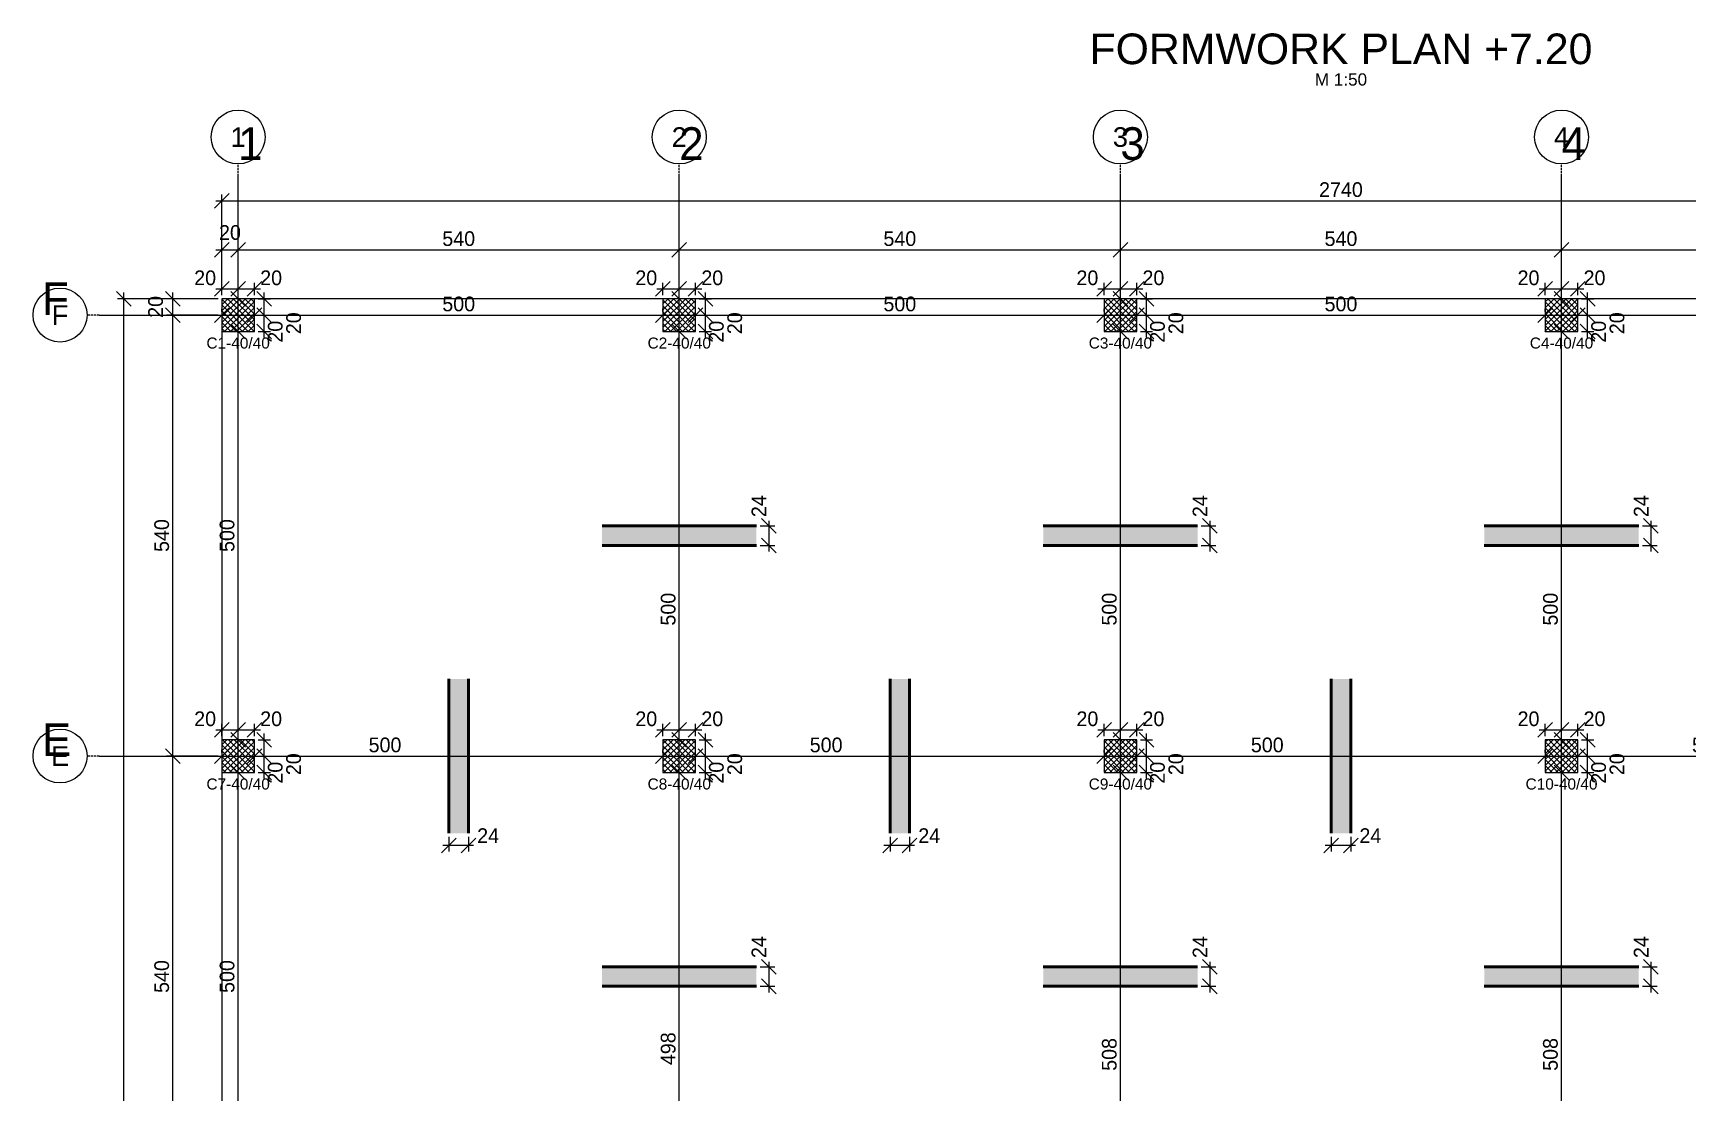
# Model space of a CAD drawing. Header units: centimetres. Extents: x -231 to 7431, y -4464 to 7215.
# Drawn here: x -231 to 1795, y 5917 to 7215 of the extents above; entities that cross this region are included whole.
import ezdxf
from ezdxf.enums import TextEntityAlignment as Align

# ---------------------------------------------------------------- set-up
doc = ezdxf.new("R2010")
doc.units = ezdxf.units.CM
doc.linetypes.add('DASHDOT', pattern=[3.556, 2.54, -0.508, 0, -0.508])
for name, color, linetype in [('AXIS', 8, 'Continuous'), ('COLUMN', 3, 'Continuous'), ('FW_AXIS', 7, 'Continuous'), ('FW_COLUMN_HATCH', 8, 'Continuous'), ('FW_DIM', 7, 'Continuous'), ('FW_SLAB_SECTION', 8, 'Continuous'), ('FW_TEXT', 7, 'Continuous'), ('SLAB', 7, 'Continuous')]:
    doc.layers.add(name, color=color, linetype=linetype)
doc.styles.add('REBAR_TXT', font='arial.ttf')
doc.dimstyles.new('FW_DIM', dxfattribs={"dimtxt": 18, "dimasz": 9, "dimexe": 7.5, "dimexo": 4.5, "dimgap": 4.5, "dimtad": 1, "dimdec": 0, "dimtxsty": 'Standard', "dimtsz": 9, "dimcen": 2.5, "dimdle": 7.5, "dimclrd": 256, "dimclre": 256, "dimclrt": 7, "dimazin": 3, "dimtfac": 1, "dimtmove": 2, "dimatfit": 3})

# ---------------------------------------------------------------- blocks, each defined once
blk = doc.blocks.new('_OBLIQUE')
at = {"color": 0, "linetype": 'BYBLOCK'}
blk.add_line((-0.5, -0.5), (0.5, 0.5), dxfattribs=at)
blk = doc.blocks.new('*D217')
for p, q in [((-7.5, 6330), (47.5, 6330)), ((0, 6334.5), (0, 6337.5)), ((40, 6334.5), (40, 6337.5))]:
    blk.add_line(p, q)
at = {"layer": 'Defpoints'}
for p in [(0, 6330), (0, 6330), (40, 6330)]:
    blk.add_point(p, dxfattribs=at)
at = {"layer": 'FW_DIM', "xscale": 18, "yscale": 18}
for p in [(0, 6330), (40, 6330)]:
    blk.add_blockref('_OBLIQUE', p, dxfattribs=at)
blk = doc.blocks.new('*D219')
for p, q in [((532.5, 6330), (587.5, 6330)), ((540, 6334.5), (540, 6337.5)), ((580, 6334.5), (580, 6337.5))]:
    blk.add_line(p, q)
at = {"layer": 'Defpoints'}
for p in [(540, 6330), (540, 6330), (580, 6330)]:
    blk.add_point(p, dxfattribs=at)
at = {"layer": 'FW_DIM', "xscale": 18, "yscale": 18}
for p in [(540, 6330), (580, 6330)]:
    blk.add_blockref('_OBLIQUE', p, dxfattribs=at)
blk = doc.blocks.new('*D221')
for p, q in [((1072.5, 6330), (1127.5, 6330)), ((1080, 6334.5), (1080, 6337.5)), ((1120, 6334.5), (1120, 6337.5))]:
    blk.add_line(p, q)
at = {"layer": 'Defpoints'}
for p in [(1080, 6330), (1080, 6330), (1120, 6330)]:
    blk.add_point(p, dxfattribs=at)
at = {"layer": 'FW_DIM', "xscale": 18, "yscale": 18}
for p in [(1080, 6330), (1120, 6330)]:
    blk.add_blockref('_OBLIQUE', p, dxfattribs=at)
blk = doc.blocks.new('*D223')
for p, q in [((1612.5, 6330), (1667.5, 6330)), ((1620, 6334.5), (1620, 6337.5)), ((1660, 6334.5), (1660, 6337.5))]:
    blk.add_line(p, q)
at = {"layer": 'Defpoints'}
for p in [(1620, 6330), (1620, 6330), (1660, 6330)]:
    blk.add_point(p, dxfattribs=at)
at = {"layer": 'FW_DIM', "xscale": 18, "yscale": 18}
for p in [(1620, 6330), (1660, 6330)]:
    blk.add_blockref('_OBLIQUE', p, dxfattribs=at)
blk = doc.blocks.new('*D228')
for p, q in [((-7.5, 6870), (47.5, 6870)), ((0, 6874.5), (0, 6877.5)), ((40, 6874.5), (40, 6877.5))]:
    blk.add_line(p, q)
at = {"layer": 'Defpoints'}
for p in [(0, 6870), (0, 6870), (40, 6870)]:
    blk.add_point(p, dxfattribs=at)
at = {"layer": 'FW_DIM', "xscale": 18, "yscale": 18}
for p in [(0, 6870), (40, 6870)]:
    blk.add_blockref('_OBLIQUE', p, dxfattribs=at)
blk = doc.blocks.new('*D230')
for p, q in [((532.5, 6870), (587.5, 6870)), ((540, 6874.5), (540, 6877.5)), ((580, 6874.5), (580, 6877.5))]:
    blk.add_line(p, q)
at = {"layer": 'Defpoints'}
for p in [(540, 6870), (540, 6870), (580, 6870)]:
    blk.add_point(p, dxfattribs=at)
at = {"layer": 'FW_DIM', "xscale": 18, "yscale": 18}
for p in [(540, 6870), (580, 6870)]:
    blk.add_blockref('_OBLIQUE', p, dxfattribs=at)
blk = doc.blocks.new('*D232')
for p, q in [((1072.5, 6870), (1127.5, 6870)), ((1080, 6874.5), (1080, 6877.5)), ((1120, 6874.5), (1120, 6877.5))]:
    blk.add_line(p, q)
at = {"layer": 'Defpoints'}
for p in [(1080, 6870), (1080, 6870), (1120, 6870)]:
    blk.add_point(p, dxfattribs=at)
at = {"layer": 'FW_DIM', "xscale": 18, "yscale": 18}
for p in [(1080, 6870), (1120, 6870)]:
    blk.add_blockref('_OBLIQUE', p, dxfattribs=at)
blk = doc.blocks.new('*D234')
for p, q in [((1612.5, 6870), (1667.5, 6870)), ((1620, 6874.5), (1620, 6877.5)), ((1660, 6874.5), (1660, 6877.5))]:
    blk.add_line(p, q)
at = {"layer": 'Defpoints'}
for p in [(1620, 6870), (1620, 6870), (1660, 6870)]:
    blk.add_point(p, dxfattribs=at)
at = {"layer": 'FW_DIM', "xscale": 18, "yscale": 18}
for p in [(1620, 6870), (1660, 6870)]:
    blk.add_blockref('_OBLIQUE', p, dxfattribs=at)
blk = doc.blocks.new('*D245')
for p, q in [((15.5, 6350), (12.5, 6350)), ((20, 6302.5), (20, 6357.5)), ((15.5, 6310), (12.5, 6310))]:
    blk.add_line(p, q)
at = {"layer": 'Defpoints'}
for p in [(20, 6350), (20, 6310), (20, 6310)]:
    blk.add_point(p, dxfattribs=at)
at = {"layer": 'FW_DIM', "xscale": 18, "yscale": 18, "rotation": 90}
for p in [(20, 6350), (20, 6310)]:
    blk.add_blockref('_OBLIQUE', p, dxfattribs=at)
blk = doc.blocks.new('*D247')
for p, q in [((15.5, 6890), (12.5, 6890)), ((20, 6842.5), (20, 6897.5)), ((15.5, 6850), (12.5, 6850))]:
    blk.add_line(p, q)
at = {"layer": 'Defpoints'}
for p in [(20, 6890), (20, 6850), (20, 6850)]:
    blk.add_point(p, dxfattribs=at)
at = {"layer": 'FW_DIM', "xscale": 18, "yscale": 18, "rotation": 90}
for p in [(20, 6890), (20, 6850)]:
    blk.add_blockref('_OBLIQUE', p, dxfattribs=at)
blk = doc.blocks.new('*D255')
for p, q in [((555.5, 6310), (552.5, 6310)), ((560, 5805), (560, 6317.5)), ((555.5, 5812.5), (552.5, 5812.5))]:
    blk.add_line(p, q)
at = {"layer": 'Defpoints'}
for p in [(560, 6310), (560, 5812.5), (560, 5812.5)]:
    blk.add_point(p, dxfattribs=at)
at = {"layer": 'FW_DIM', "xscale": 18, "yscale": 18, "rotation": 90}
for p in [(560, 6310), (560, 5812.5)]:
    blk.add_blockref('_OBLIQUE', p, dxfattribs=at)
at = {"layer": 'FW_DIM', "color": 7, "insert": (546.5, 5971.59), "char_height": 18, "attachment_point": 5, "rotation": 90}
blk.add_mtext('498', dxfattribs=at)
blk = doc.blocks.new('*D256')
for p, q in [((555.5, 6350), (552.5, 6350)), ((560, 6302.5), (560, 6357.5)), ((555.5, 6310), (552.5, 6310))]:
    blk.add_line(p, q)
at = {"layer": 'Defpoints'}
for p in [(560, 6350), (560, 6310), (560, 6310)]:
    blk.add_point(p, dxfattribs=at)
at = {"layer": 'FW_DIM', "xscale": 18, "yscale": 18, "rotation": 90}
for p in [(560, 6350), (560, 6310)]:
    blk.add_blockref('_OBLIQUE', p, dxfattribs=at)
blk = doc.blocks.new('*D257')
for p, q in [((555.5, 6850), (552.5, 6850)), ((560, 6342.5), (560, 6857.5)), ((555.5, 6350), (552.5, 6350))]:
    blk.add_line(p, q)
at = {"layer": 'Defpoints'}
for p in [(560, 6850), (560, 6350), (560, 6350)]:
    blk.add_point(p, dxfattribs=at)
at = {"layer": 'FW_DIM', "xscale": 18, "yscale": 18, "rotation": 90}
for p in [(560, 6850), (560, 6350)]:
    blk.add_blockref('_OBLIQUE', p, dxfattribs=at)
at = {"layer": 'FW_DIM', "color": 7, "insert": (546.5, 6509.84), "char_height": 18, "attachment_point": 5, "rotation": 90}
blk.add_mtext('500', dxfattribs=at)
blk = doc.blocks.new('*D258')
for p, q in [((555.5, 6890), (552.5, 6890)), ((560, 6842.5), (560, 6897.5)), ((555.5, 6850), (552.5, 6850))]:
    blk.add_line(p, q)
at = {"layer": 'Defpoints'}
for p in [(560, 6890), (560, 6850), (560, 6850)]:
    blk.add_point(p, dxfattribs=at)
at = {"layer": 'FW_DIM', "xscale": 18, "yscale": 18, "rotation": 90}
for p in [(560, 6890), (560, 6850)]:
    blk.add_blockref('_OBLIQUE', p, dxfattribs=at)
blk = doc.blocks.new('*D264')
for p, q in [((1095.5, 6310), (1092.5, 6310)), ((1100, 5795), (1100, 6317.5)), ((1095.5, 5802.5), (1092.5, 5802.5))]:
    blk.add_line(p, q)
at = {"layer": 'Defpoints'}
for p in [(1100, 6310), (1100, 5802.5), (1100, 5802.5)]:
    blk.add_point(p, dxfattribs=at)
at = {"layer": 'FW_DIM', "xscale": 18, "yscale": 18, "rotation": 90}
for p in [(1100, 6310), (1100, 5802.5)]:
    blk.add_blockref('_OBLIQUE', p, dxfattribs=at)
at = {"layer": 'FW_DIM', "color": 7, "insert": (1086.5, 5964.59), "char_height": 18, "attachment_point": 5, "rotation": 90}
blk.add_mtext('508', dxfattribs=at)
blk = doc.blocks.new('*D265')
for p, q in [((1095.5, 6350), (1092.5, 6350)), ((1100, 6302.5), (1100, 6357.5)), ((1095.5, 6310), (1092.5, 6310))]:
    blk.add_line(p, q)
at = {"layer": 'Defpoints'}
for p in [(1100, 6350), (1100, 6310), (1100, 6310)]:
    blk.add_point(p, dxfattribs=at)
at = {"layer": 'FW_DIM', "xscale": 18, "yscale": 18, "rotation": 90}
for p in [(1100, 6350), (1100, 6310)]:
    blk.add_blockref('_OBLIQUE', p, dxfattribs=at)
blk = doc.blocks.new('*D266')
for p, q in [((1095.5, 6850), (1092.5, 6850)), ((1100, 6342.5), (1100, 6857.5)), ((1095.5, 6350), (1092.5, 6350))]:
    blk.add_line(p, q)
at = {"layer": 'Defpoints'}
for p in [(1100, 6850), (1100, 6350), (1100, 6350)]:
    blk.add_point(p, dxfattribs=at)
at = {"layer": 'FW_DIM', "xscale": 18, "yscale": 18, "rotation": 90}
for p in [(1100, 6850), (1100, 6350)]:
    blk.add_blockref('_OBLIQUE', p, dxfattribs=at)
at = {"layer": 'FW_DIM', "color": 7, "insert": (1086.5, 6509.84), "char_height": 18, "attachment_point": 5, "rotation": 90}
blk.add_mtext('500', dxfattribs=at)
blk = doc.blocks.new('*D267')
for p, q in [((1095.5, 6890), (1092.5, 6890)), ((1100, 6842.5), (1100, 6897.5)), ((1095.5, 6850), (1092.5, 6850))]:
    blk.add_line(p, q)
at = {"layer": 'Defpoints'}
for p in [(1100, 6890), (1100, 6850), (1100, 6850)]:
    blk.add_point(p, dxfattribs=at)
at = {"layer": 'FW_DIM', "xscale": 18, "yscale": 18, "rotation": 90}
for p in [(1100, 6890), (1100, 6850)]:
    blk.add_blockref('_OBLIQUE', p, dxfattribs=at)
blk = doc.blocks.new('*D273')
for p, q in [((1635.5, 6310), (1632.5, 6310)), ((1640, 5795), (1640, 6317.5)), ((1635.5, 5802.5), (1632.5, 5802.5))]:
    blk.add_line(p, q)
at = {"layer": 'Defpoints'}
for p in [(1640, 6310), (1640, 5802.5), (1640, 5802.5)]:
    blk.add_point(p, dxfattribs=at)
at = {"layer": 'FW_DIM', "xscale": 18, "yscale": 18, "rotation": 90}
for p in [(1640, 6310), (1640, 5802.5)]:
    blk.add_blockref('_OBLIQUE', p, dxfattribs=at)
at = {"layer": 'FW_DIM', "color": 7, "insert": (1626.5, 5964.59), "char_height": 18, "attachment_point": 5, "rotation": 90}
blk.add_mtext('508', dxfattribs=at)
blk = doc.blocks.new('*D274')
for p, q in [((1635.5, 6350), (1632.5, 6350)), ((1640, 6302.5), (1640, 6357.5)), ((1635.5, 6310), (1632.5, 6310))]:
    blk.add_line(p, q)
at = {"layer": 'Defpoints'}
for p in [(1640, 6350), (1640, 6310), (1640, 6310)]:
    blk.add_point(p, dxfattribs=at)
at = {"layer": 'FW_DIM', "xscale": 18, "yscale": 18, "rotation": 90}
for p in [(1640, 6350), (1640, 6310)]:
    blk.add_blockref('_OBLIQUE', p, dxfattribs=at)
blk = doc.blocks.new('*D275')
for p, q in [((1635.5, 6850), (1632.5, 6850)), ((1640, 6342.5), (1640, 6857.5)), ((1635.5, 6350), (1632.5, 6350))]:
    blk.add_line(p, q)
at = {"layer": 'Defpoints'}
for p in [(1640, 6850), (1640, 6350), (1640, 6350)]:
    blk.add_point(p, dxfattribs=at)
at = {"layer": 'FW_DIM', "xscale": 18, "yscale": 18, "rotation": 90}
for p in [(1640, 6850), (1640, 6350)]:
    blk.add_blockref('_OBLIQUE', p, dxfattribs=at)
at = {"layer": 'FW_DIM', "color": 7, "insert": (1626.5, 6509.84), "char_height": 18, "attachment_point": 5, "rotation": 90}
blk.add_mtext('500', dxfattribs=at)
blk = doc.blocks.new('*D276')
for p, q in [((1635.5, 6890), (1632.5, 6890)), ((1640, 6842.5), (1640, 6897.5)), ((1635.5, 6850), (1632.5, 6850))]:
    blk.add_line(p, q)
at = {"layer": 'Defpoints'}
for p in [(1640, 6890), (1640, 6850), (1640, 6850)]:
    blk.add_point(p, dxfattribs=at)
at = {"layer": 'FW_DIM', "xscale": 18, "yscale": 18, "rotation": 90}
for p in [(1640, 6890), (1640, 6850)]:
    blk.add_blockref('_OBLIQUE', p, dxfattribs=at)
blk = doc.blocks.new('*D301')
for p, q in [((-7.5, 6950), (27.5, 6950)), ((0, 6894.5), (0, 6957.5)), ((20, 6894.5), (20, 6957.5))]:
    blk.add_line(p, q)
at = {"layer": 'Defpoints'}
for p in [(0, 6950), (0, 6890), (20, 6890)]:
    blk.add_point(p, dxfattribs=at)
at = {"layer": 'FW_DIM', "xscale": 18, "yscale": 18}
for p in [(0, 6950), (20, 6950)]:
    blk.add_blockref('_OBLIQUE', p, dxfattribs=at)
at = {"layer": 'FW_DIM', "color": 7, "insert": (10, 6971), "char_height": 18, "attachment_point": 5}
blk.add_mtext('20', dxfattribs=at)
blk = doc.blocks.new('*D302')
for p, q in [((12.5, 6950), (567.5, 6950)), ((20, 6894.5), (20, 6957.5)), ((560, 6894.5), (560, 6957.5))]:
    blk.add_line(p, q)
at = {"layer": 'Defpoints'}
for p in [(20, 6950), (20, 6890), (560, 6890)]:
    blk.add_point(p, dxfattribs=at)
at = {"layer": 'FW_DIM', "xscale": 18, "yscale": 18}
for p in [(20, 6950), (560, 6950)]:
    blk.add_blockref('_OBLIQUE', p, dxfattribs=at)
at = {"layer": 'FW_DIM', "color": 7, "insert": (290, 6963.5), "char_height": 18, "attachment_point": 5}
blk.add_mtext('540', dxfattribs=at)
blk = doc.blocks.new('*D303')
for p, q in [((552.5, 6950), (1107.5, 6950)), ((560, 6894.5), (560, 6957.5)), ((1100, 6894.5), (1100, 6957.5))]:
    blk.add_line(p, q)
at = {"layer": 'Defpoints'}
for p in [(560, 6950), (560, 6890), (1100, 6890)]:
    blk.add_point(p, dxfattribs=at)
at = {"layer": 'FW_DIM', "xscale": 18, "yscale": 18}
for p in [(560, 6950), (1100, 6950)]:
    blk.add_blockref('_OBLIQUE', p, dxfattribs=at)
at = {"layer": 'FW_DIM', "color": 7, "insert": (830, 6963.5), "char_height": 18, "attachment_point": 5}
blk.add_mtext('540', dxfattribs=at)
blk = doc.blocks.new('*D304')
for p, q in [((1092.5, 6950), (1647.5, 6950)), ((1100, 6894.5), (1100, 6957.5)), ((1640, 6894.5), (1640, 6957.5))]:
    blk.add_line(p, q)
at = {"layer": 'Defpoints'}
for p in [(1100, 6950), (1100, 6890), (1640, 6890)]:
    blk.add_point(p, dxfattribs=at)
at = {"layer": 'FW_DIM', "xscale": 18, "yscale": 18}
for p in [(1100, 6950), (1640, 6950)]:
    blk.add_blockref('_OBLIQUE', p, dxfattribs=at)
at = {"layer": 'FW_DIM', "color": 7, "insert": (1370, 6963.5), "char_height": 18, "attachment_point": 5}
blk.add_mtext('540', dxfattribs=at)
blk = doc.blocks.new('*D305')
for p, q in [((1632.5, 6950), (2187.5, 6950)), ((1640, 6894.5), (1640, 6957.5)), ((2180, 6894.5), (2180, 6957.5))]:
    blk.add_line(p, q)
at = {"layer": 'Defpoints'}
for p in [(1640, 6950), (1640, 6890), (2180, 6890)]:
    blk.add_point(p, dxfattribs=at)
at = {"layer": 'FW_DIM', "xscale": 18, "yscale": 18}
for p in [(1640, 6950), (2180, 6950)]:
    blk.add_blockref('_OBLIQUE', p, dxfattribs=at)
at = {"layer": 'FW_DIM', "color": 7, "insert": (1910, 6963.5), "char_height": 18, "attachment_point": 5}
blk.add_mtext('540', dxfattribs=at)
blk = doc.blocks.new('*D315')
for p, q in [((-7.5, 7010), (2747.5, 7010)), ((0, 6894.5), (0, 7017.5)), ((2740, 6894.5), (2740, 7017.5))]:
    blk.add_line(p, q)
at = {"layer": 'Defpoints'}
for p in [(0, 7010), (0, 6890), (2740, 6890)]:
    blk.add_point(p, dxfattribs=at)
at = {"layer": 'FW_DIM', "xscale": 18, "yscale": 18}
for p in [(0, 7010), (2740, 7010)]:
    blk.add_blockref('_OBLIQUE', p, dxfattribs=at)
at = {"layer": 'FW_DIM', "color": 7, "insert": (1370, 7023.5), "char_height": 18, "attachment_point": 5}
blk.add_mtext('2740', dxfattribs=at)
blk = doc.blocks.new('*D320')
for p, q in [((-4.5, 6330), (-67.5, 6330)), ((-60, 5782.5), (-60, 6337.5)), ((-4.5, 5790), (-67.5, 5790))]:
    blk.add_line(p, q)
at = {"layer": 'Defpoints'}
for p in [(0, 6330), (-60, 5790), (0, 5790)]:
    blk.add_point(p, dxfattribs=at)
at = {"layer": 'FW_DIM', "xscale": 18, "yscale": 18, "rotation": 90}
for p in [(-60, 6330), (-60, 5790)]:
    blk.add_blockref('_OBLIQUE', p, dxfattribs=at)
at = {"layer": 'FW_DIM', "color": 7, "insert": (-73.5, 6060), "char_height": 18, "attachment_point": 5, "rotation": 90}
blk.add_mtext('540', dxfattribs=at)
blk = doc.blocks.new('*D321')
for p, q in [((-4.5, 6870), (-67.5, 6870)), ((-60, 6322.5), (-60, 6877.5)), ((-4.5, 6330), (-67.5, 6330))]:
    blk.add_line(p, q)
at = {"layer": 'Defpoints'}
for p in [(0, 6870), (-60, 6330), (0, 6330)]:
    blk.add_point(p, dxfattribs=at)
at = {"layer": 'FW_DIM', "xscale": 18, "yscale": 18, "rotation": 90}
for p in [(-60, 6870), (-60, 6330)]:
    blk.add_blockref('_OBLIQUE', p, dxfattribs=at)
at = {"layer": 'FW_DIM', "color": 7, "insert": (-73.5, 6600), "char_height": 18, "attachment_point": 5, "rotation": 90}
blk.add_mtext('540', dxfattribs=at)
blk = doc.blocks.new('*D322')
for p, q in [((-4.5, 6890), (-67.5, 6890)), ((-60, 6862.5), (-60, 6897.5)), ((-4.5, 6870), (-67.5, 6870))]:
    blk.add_line(p, q)
at = {"layer": 'Defpoints'}
for p in [(0, 6890), (-60, 6870), (0, 6870)]:
    blk.add_point(p, dxfattribs=at)
at = {"layer": 'FW_DIM', "xscale": 18, "yscale": 18, "rotation": 90}
for p in [(-60, 6890), (-60, 6870)]:
    blk.add_blockref('_OBLIQUE', p, dxfattribs=at)
at = {"layer": 'FW_DIM', "color": 7, "insert": (-81, 6880), "char_height": 18, "attachment_point": 5, "rotation": 90}
blk.add_mtext('20', dxfattribs=at)
blk = doc.blocks.new('*D330')
for p, q in [((-4.5, 6890), (-127.5, 6890)), ((-120, 4142.5), (-120, 6897.5)), ((-4.5, 4150), (-127.5, 4150))]:
    blk.add_line(p, q)
at = {"layer": 'Defpoints'}
for p in [(0, 6890), (-120, 4150), (0, 4150)]:
    blk.add_point(p, dxfattribs=at)
at = {"layer": 'FW_DIM', "xscale": 18, "yscale": 18, "rotation": 90}
for p in [(-120, 6890), (-120, 4150)]:
    blk.add_blockref('_OBLIQUE', p, dxfattribs=at)
at = {"layer": 'FW_DIM', "color": 7, "insert": (-133.5, 5520), "char_height": 18, "attachment_point": 5, "rotation": 90}
blk.add_mtext('2740', dxfattribs=at)

msp = doc.modelspace()

# ---------------------------------------------------------------- hatches: boundary and pattern name
at = {"layer": 'FW_COLUMN_HATCH'}
h = msp.add_hatch(dxfattribs=at)
h.set_pattern_fill('ANSI37', scale=1.6)
h.paths.add_polyline_path([(0, 6850), (0, 6890), (40, 6890), (40, 6850), (0, 6850)])
h = msp.add_hatch(dxfattribs=at)
h.set_pattern_fill('ANSI37', scale=1.6)
h.paths.add_polyline_path([(540, 6850), (540, 6890), (580, 6890), (580, 6850), (540, 6850)])
h = msp.add_hatch(dxfattribs=at)
h.set_pattern_fill('ANSI37', scale=1.6)
h.paths.add_polyline_path([(1080, 6850), (1080, 6890), (1120, 6890), (1120, 6850), (1080, 6850)])
h = msp.add_hatch(dxfattribs=at)
h.set_pattern_fill('ANSI37', scale=1.6)
h.paths.add_polyline_path([(1620, 6850), (1620, 6890), (1660, 6890), (1660, 6850), (1620, 6850)])
h = msp.add_hatch(dxfattribs=at)
h.set_pattern_fill('ANSI37', scale=1.6)
h.paths.add_polyline_path([(0, 6310), (0, 6350), (40, 6350), (40, 6310), (0, 6310)])
h = msp.add_hatch(dxfattribs=at)
h.set_pattern_fill('ANSI37', scale=1.6)
h.paths.add_polyline_path([(540, 6310), (540, 6350), (580, 6350), (580, 6310), (540, 6310)])
h = msp.add_hatch(dxfattribs=at)
h.set_pattern_fill('ANSI37', scale=1.6)
h.paths.add_polyline_path([(1080, 6310), (1080, 6350), (1120, 6350), (1120, 6310), (1080, 6310)])
h = msp.add_hatch(dxfattribs=at)
h.set_pattern_fill('ANSI37', scale=1.6)
h.paths.add_polyline_path([(1620, 6310), (1620, 6350), (1660, 6350), (1660, 6310), (1620, 6310)])
at = {"layer": 'FW_SLAB_SECTION'}
h = msp.add_hatch(color=8, dxfattribs=at)
h.dxf.hatch_style = 1
h.paths.add_polyline_path([(654.5, 6588), (654.5, 6612), (465.5, 6612), (465.5, 6588), (654.5, 6588)])
h = msp.add_hatch(color=8, dxfattribs=at)
h.dxf.hatch_style = 1
h.paths.add_polyline_path([(1194.5, 6588), (1194.5, 6612), (1005.5, 6612), (1005.5, 6588), (1194.5, 6588)])
h = msp.add_hatch(color=8, dxfattribs=at)
h.dxf.hatch_style = 1
h.paths.add_polyline_path([(1734.5, 6588), (1734.5, 6612), (1545.5, 6612), (1545.5, 6588), (1734.5, 6588)])
h = msp.add_hatch(color=8, dxfattribs=at)
h.dxf.hatch_style = 1
h.paths.add_polyline_path([(302, 6235.5), (302, 6424.5), (278, 6424.5), (278, 6235.5), (302, 6235.5)])
h = msp.add_hatch(color=8, dxfattribs=at)
h.dxf.hatch_style = 1
h.paths.add_polyline_path([(842, 6235.5), (842, 6424.5), (818, 6424.5), (818, 6235.5), (842, 6235.5)])
h = msp.add_hatch(color=8, dxfattribs=at)
h.dxf.hatch_style = 1
h.paths.add_polyline_path([(1382, 6235.5), (1382, 6424.5), (1358, 6424.5), (1358, 6235.5), (1382, 6235.5)])
h = msp.add_hatch(color=8, dxfattribs=at)
h.dxf.hatch_style = 1
h.paths.add_polyline_path([(654.5, 6048), (654.5, 6072), (465.5, 6072), (465.5, 6048), (654.5, 6048)])
h = msp.add_hatch(color=8, dxfattribs=at)
h.dxf.hatch_style = 1
h.paths.add_polyline_path([(1194.5, 6048), (1194.5, 6072), (1005.5, 6072), (1005.5, 6048), (1194.5, 6048)])
h = msp.add_hatch(color=8, dxfattribs=at)
h.dxf.hatch_style = 1
h.paths.add_polyline_path([(1734.5, 6048), (1734.5, 6072), (1545.5, 6072), (1545.5, 6048), (1734.5, 6048)])

# ---------------------------------------------------------------- linework, layer by layer
at = {"layer": 'AXIS'}
for p, q in [((20, 4000), (20, 7040)), ((560, 4000), (560, 7040)), ((1100, 4000), (1100, 7040)), ((1640, 4000), (1640, 7040)), ((-150, 6870), (2890, 6870)), ((-150, 6330), (2890, 6330))]:
    msp.add_line(p, q, dxfattribs=at)
at = {"layer": 'COLUMN'}
for points in [[(0, 6850), (40, 6850), (40, 6890), (0, 6890)], [(540, 6850), (580, 6850), (580, 6890), (540, 6890)], [(1080, 6850), (1120, 6850), (1120, 6890), (1080, 6890)], [(1620, 6850), (1660, 6850), (1660, 6890), (1620, 6890)], [(0, 6310), (40, 6310), (40, 6350), (0, 6350)], [(540, 6310), (580, 6310), (580, 6350), (540, 6350)], [(1080, 6310), (1120, 6310), (1120, 6350), (1080, 6350)], [(1620, 6310), (1660, 6310), (1660, 6350), (1620, 6350)]]:
    msp.add_lwpolyline(points, close=True, dxfattribs=at)
at = {"layer": 'FW_AXIS', "linetype": 'DASHDOT'}
for p, q in [((20, 7040), (20, 7055)), ((560, 7040), (560, 7055)), ((1100, 7040), (1100, 7055)), ((1640, 7040), (1640, 7055)), ((-150, 6870), (-165, 6870)), ((-150, 6330), (-165, 6330))]:
    msp.add_line(p, q, dxfattribs=at)
at = {"layer": 'FW_AXIS'}
for centre in [(20, 7088), (560, 7088), (1100, 7088), (1640, 7088), (-198, 6870), (-198, 6330)]:
    msp.add_circle(centre, 33, dxfattribs=at)
at = {"layer": 'FW_SLAB_SECTION', "color": 7, "lineweight": 50}
for p, q in [((465.5, 6612), (654.5, 6612)), ((1005.5, 6612), (1194.5, 6612)), ((1545.5, 6612), (1734.5, 6612)), ((465.5, 6588), (654.5, 6588)), ((1005.5, 6588), (1194.5, 6588)), ((1545.5, 6588), (1734.5, 6588)), ((278, 6235.5), (278, 6424.5)), ((302, 6235.5), (302, 6424.5)), ((818, 6235.5), (818, 6424.5)), ((842, 6235.5), (842, 6424.5)), ((1358, 6235.5), (1358, 6424.5)), ((1382, 6235.5), (1382, 6424.5)), ((465.5, 6072), (654.5, 6072)), ((1005.5, 6072), (1194.5, 6072)), ((1545.5, 6072), (1734.5, 6072)), ((465.5, 6048), (654.5, 6048)), ((1005.5, 6048), (1194.5, 6048)), ((1545.5, 6048), (1734.5, 6048))]:
    msp.add_line(p, q, dxfattribs=at)
at = {"layer": 'SLAB'}
msp.add_lwpolyline([(0, 4150), (2740, 4150), (2740, 6890), (0, 6890)], close=True, dxfattribs=at)

# ---------------------------------------------------------------- texts
at = {"layer": 'AXIS'}
for s, p in [('1', (20, 7060)), ('2', (560, 7060)), ('3', (1100, 7060)), ('4', (1640, 7060)), ('F', (-220, 6870)), ('E', (-220, 6330))]:
    msp.add_text(s, height=40, dxfattribs=at).set_placement(p)
at = {"layer": 'FW_AXIS', "color": 7, "style": 'REBAR_TXT'}
for s, p in [('1', (20, 7088)), ('2', (560, 7088)), ('3', (1100, 7088)), ('4', (1640, 7088)), ('F', (-198, 6870)), ('E', (-198, 6330))]:
    msp.add_text(s, height=24, dxfattribs=at).set_placement(p, align=Align.MIDDLE_CENTER)
at = {"layer": 'FW_TEXT', "color": 7, "style": 'REBAR_TXT'}
for s, height, p in [('FORMWORK PLAN +7.20', 37.5, (1370, 7196)), ('M 1:50', 15, (1370, 7158.5))]:
    msp.add_text(s, height=height, dxfattribs=at).set_placement(p, align=Align.MIDDLE_CENTER)
for s, p in [('C1-40/40', (20, 6842.5)), ('C2-40/40', (560, 6842.5)), ('C3-40/40', (1100, 6842.5)), ('C4-40/40', (1640, 6842.5)), ('C7-40/40', (20, 6302.5)), ('C8-40/40', (560, 6302.5)), ('C9-40/40', (1100, 6302.5)), ('C10-40/40', (1640, 6302.5))]:
    msp.add_text(s, height=13.5, dxfattribs=at).set_placement(p, align=Align.TOP_CENTER)

# ---------------------------------------------------------------- dimensions: what is measured, and where the dimension line sits
at = {"layer": 'FW_DIM'}
for base, p1, p2, picture, middle in [((0, 7010), (0, 6890), (2740, 6890), '*D315', (1370, 7023.5)), ((0, 6950), (0, 6890), (20, 6890), '*D301', (10, 6971)), ((20, 6950), (20, 6890), (560, 6890), '*D302', (290, 6963.5)), ((560, 6950), (560, 6890), (1100, 6890), '*D303', (830, 6963.5)), ((1100, 6950), (1100, 6890), (1640, 6890), '*D304', (1370, 6963.5)), ((1640, 6950), (1640, 6890), (2180, 6890), '*D305', (1910, 6963.5))]:
    dim = msp.add_linear_dim(base=base, p1=p1, p2=p2, dimstyle='FW_DIM', dxfattribs=at)
    dim.commit()
    dim.dimension.update_dxf_attribs({"geometry": picture, "text_midpoint": middle})
for base, p1, p2, location, text in [((0, 6902), (0, 6890), (20, 6890), (-20.4, 6915.5), '20'), ((20, 6902), (20, 6890), (40, 6890), (60.4, 6915.5), '20'), ((540, 6902), (540, 6890), (560, 6890), (519.6, 6915.5), '20'), ((560, 6902), (560, 6890), (580, 6890), (600.4, 6915.5), '20'), ((1080, 6902), (1080, 6890), (1100, 6890), (1059.6, 6915.5), '20'), ((1100, 6902), (1100, 6890), (1120, 6890), (1140.4, 6915.5), '20'), ((1620, 6902), (1620, 6890), (1640, 6890), (1599.6, 6915.5), '20'), ((1640, 6902), (1640, 6890), (1660, 6890), (1680.4, 6915.5), '20'), ((40, 6870), (40, 6870), (540, 6870), (290, 6883.5), '500'), ((580, 6870), (580, 6870), (1080, 6870), (830, 6883.5), '500'), ((1120, 6870), (1120, 6870), (1620, 6870), (1370, 6883.5), '500'), ((1660, 6870), (1660, 6870), (2160, 6870), (1910, 6883.5), '500'), ((0, 6362), (0, 6350), (20, 6350), (-20.4, 6375.5), '20'), ((20, 6362), (20, 6350), (40, 6350), (60.4, 6375.5), '20'), ((540, 6362), (540, 6350), (560, 6350), (519.6, 6375.5), '20'), ((560, 6362), (560, 6350), (580, 6350), (600.4, 6375.5), '20'), ((1080, 6362), (1080, 6350), (1100, 6350), (1059.6, 6375.5), '20'), ((1100, 6362), (1100, 6350), (1120, 6350), (1140.4, 6375.5), '20'), ((1620, 6362), (1620, 6350), (1640, 6350), (1599.6, 6375.5), '20'), ((1640, 6362), (1640, 6350), (1660, 6350), (1680.4, 6375.5), '20'), ((40, 6330), (40, 6330), (540, 6330), (199.8, 6343.5), '500'), ((580, 6330), (580, 6330), (1080, 6330), (739.8, 6343.5), '500'), ((1120, 6330), (1120, 6330), (1620, 6330), (1279.8, 6343.5), '500'), ((1660, 6330), (1660, 6330), (2160, 6330), (1819.8, 6343.5), '500'), ((278, 6220.5), (278, 6235.5), (302, 6235.5), (326, 6232.5), '24'), ((818, 6220.5), (818, 6235.5), (842, 6235.5), (866, 6232.5), '24'), ((1358, 6220.5), (1358, 6235.5), (1382, 6235.5), (1406, 6232.5), '24')]:
    msp.add_linear_dim(base=base, p1=p1, p2=p2, location=location, text=text, dimstyle='FW_DIM', override={"dimtmove": 2}, dxfattribs=at).render()
for base, p1, p2, picture, middle in [((-120, 4150), (0, 4150), (0, 6890), '*D330', (-133.5, 5520)), ((-60, 6870), (0, 6870), (0, 6890), '*D322', (-81, 6880)), ((-60, 6330), (0, 6330), (0, 6870), '*D321', (-73.5, 6600)), ((-60, 5790), (0, 5790), (0, 6330), '*D320', (-73.5, 6060))]:
    dim = msp.add_linear_dim(base=base, p1=p1, p2=p2, angle=90, dimstyle='FW_DIM', dxfattribs=at)
    dim.commit()
    dim.dimension.update_dxf_attribs({"geometry": picture, "text_midpoint": middle})
for base, p1, p2, text, picture, middle in [((20, 6850), (20, 6850), (20, 6890), ' ', '*D247', (20, 6870)), ((560, 6850), (560, 6850), (560, 6890), ' ', '*D258', (560, 6870)), ((1100, 6850), (1100, 6850), (1100, 6890), ' ', '*D267', (1100, 6870)), ((1640, 6850), (1640, 6850), (1640, 6890), ' ', '*D276', (1640, 6870)), ((560, 6350), (560, 6350), (560, 6850), '500', '*D257', (546.5, 6509.8)), ((1100, 6350), (1100, 6350), (1100, 6850), '500', '*D266', (1086.5, 6509.8)), ((1640, 6350), (1640, 6350), (1640, 6850), '500', '*D275', (1626.5, 6509.8)), ((20, 6310), (20, 6310), (20, 6350), ' ', '*D245', (20, 6330)), ((560, 6310), (560, 6310), (560, 6350), ' ', '*D256', (560, 6330)), ((1100, 6310), (1100, 6310), (1100, 6350), ' ', '*D265', (1100, 6330)), ((1640, 6310), (1640, 6310), (1640, 6350), ' ', '*D274', (1640, 6330)), ((560, 5812.5), (560, 5812.5), (560, 6310), '498', '*D255', (546.5, 5971.6)), ((1100, 5802.5), (1100, 5802.5), (1100, 6310), '508', '*D264', (1086.5, 5964.6)), ((1640, 5802.5), (1640, 5802.5), (1640, 6310), '508', '*D273', (1626.5, 5964.6))]:
    dim = msp.add_linear_dim(base=base, p1=p1, p2=p2, angle=90, text=text, dimstyle='FW_DIM', override={"dimtmove": 2}, dxfattribs=at)
    dim.commit()
    dim.dimension.update_dxf_attribs({"geometry": picture, "text_midpoint": middle, "dimtype": 160})
for base, p1, p2, location, text in [((52, 6870), (40, 6870), (40, 6890), (65.5, 6849.6), '20'), ((592, 6870), (580, 6870), (580, 6890), (605.5, 6849.6), '20'), ((1132, 6870), (1120, 6870), (1120, 6890), (1145.5, 6849.6), '20'), ((1672, 6870), (1660, 6870), (1660, 6890), (1685.5, 6849.6), '20'), ((52, 6850), (40, 6850), (40, 6870), (88, 6860), '20'), ((592, 6850), (580, 6850), (580, 6870), (628, 6860), '20'), ((1132, 6850), (1120, 6850), (1120, 6870), (1168, 6860), '20'), ((1672, 6850), (1660, 6850), (1660, 6870), (1708, 6860), '20'), ((20, 6350), (20, 6350), (20, 6850), (6.5, 6600), '500'), ((669.5, 6588), (654.5, 6588), (654.5, 6612), (657.5, 6636), '24'), ((1209.5, 6588), (1194.5, 6588), (1194.5, 6612), (1197.5, 6636), '24'), ((1749.5, 6588), (1734.5, 6588), (1734.5, 6612), (1737.5, 6636), '24'), ((52, 6330), (40, 6330), (40, 6350), (65.5, 6309.6), '20'), ((592, 6330), (580, 6330), (580, 6350), (605.5, 6309.6), '20'), ((1132, 6330), (1120, 6330), (1120, 6350), (1145.5, 6309.6), '20'), ((1672, 6330), (1660, 6330), (1660, 6350), (1685.5, 6309.6), '20'), ((52, 6310), (40, 6310), (40, 6330), (88, 6320), '20'), ((592, 6310), (580, 6310), (580, 6330), (628, 6320), '20'), ((1132, 6310), (1120, 6310), (1120, 6330), (1168, 6320), '20'), ((1672, 6310), (1660, 6310), (1660, 6330), (1708, 6320), '20'), ((20, 5810), (20, 5810), (20, 6310), (6.5, 6060), '500'), ((669.5, 6048), (654.5, 6048), (654.5, 6072), (657.5, 6096), '24'), ((1209.5, 6048), (1194.5, 6048), (1194.5, 6072), (1197.5, 6096), '24'), ((1749.5, 6048), (1734.5, 6048), (1734.5, 6072), (1737.5, 6096), '24')]:
    msp.add_linear_dim(base=base, p1=p1, p2=p2, angle=90, location=location, text=text, dimstyle='FW_DIM', override={"dimtmove": 2}, dxfattribs=at).render()
for base, p1, p2, picture, middle in [((0, 6870), (0, 6870), (40, 6870), '*D228', (20, 6870)), ((540, 6870), (540, 6870), (580, 6870), '*D230', (560, 6870)), ((1080, 6870), (1080, 6870), (1120, 6870), '*D232', (1100, 6870)), ((1620, 6870), (1620, 6870), (1660, 6870), '*D234', (1640, 6870)), ((0, 6330), (0, 6330), (40, 6330), '*D217', (20, 6330)), ((540, 6330), (540, 6330), (580, 6330), '*D219', (560, 6330)), ((1080, 6330), (1080, 6330), (1120, 6330), '*D221', (1100, 6330)), ((1620, 6330), (1620, 6330), (1660, 6330), '*D223', (1640, 6330))]:
    dim = msp.add_linear_dim(base=base, p1=p1, p2=p2, text=' ', dimstyle='FW_DIM', override={"dimtmove": 2}, dxfattribs=at)
    dim.commit()
    dim.dimension.update_dxf_attribs({"geometry": picture, "text_midpoint": middle, "dimtype": 160})

doc.saveas('drawing.dxf')
